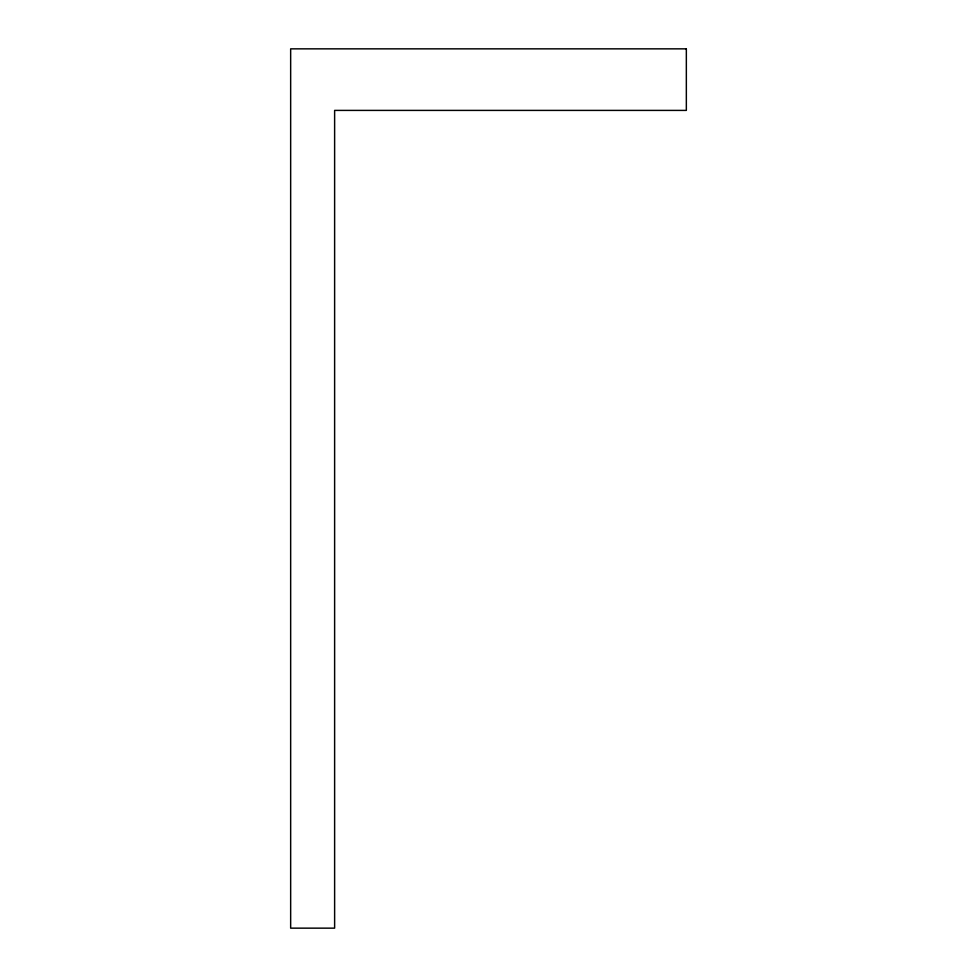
<?xml version="1.0" encoding="UTF-8"?>
<svg xmlns="http://www.w3.org/2000/svg" width="977" height="977" viewBox="0 0 977 977"><rect width="100%" height="100%" fill="white"/><g stroke="black" fill="none" stroke-linecap="round" stroke-linejoin="round"><path stroke-width="1.47" d="M686.342 48.85L290.657 48.85L290.657 928.15L334.623 928.15L334.623 110.401L686.342 110.401L686.342 48.85"/></g></svg>
